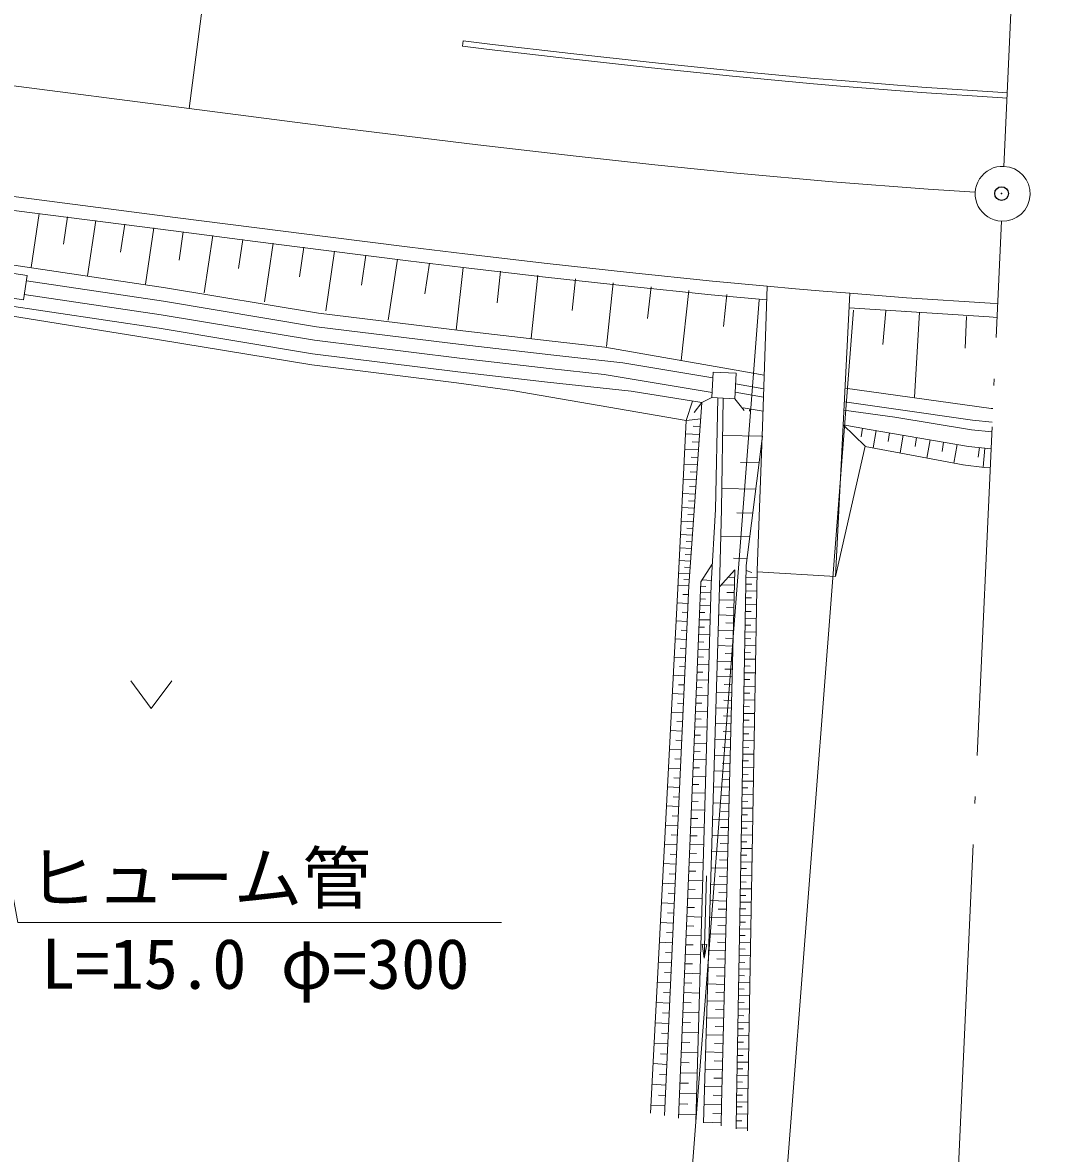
# Model space of a CAD drawing. Units: millimetres, scale not verified. Extents: x 40000 to 680000, y 20000 to 380000.
# Drawn here: x 493965 to 532007, y 239887 to 281106 of the extents above; entities that cross this region are included whole.
import ezdxf
from ezdxf.enums import TextEntityAlignment as Align

# ---------------------------------------------------------------- set-up
doc = ezdxf.new("R2010")
doc.units = ezdxf.units.MM
doc.header["$LTSCALE"] = 1000
doc.header["$PDMODE"] = 32
doc.header["$PDSIZE"] = 500
doc.linetypes.add('LONG_DASHED_DOTTED', pattern=[15.25, 12, -1.5, 0.25, -1.5])
for name, color, linetype, lineweight in [('M-BGD', 7, 'Continuous', 13), ('M-BMK', 2, 'LONG_DASHED_DOTTED', 13), ('M-STR-HTXT', 7, 'Continuous', 13)]:
    doc.layers.add(name, color=color, linetype=linetype, lineweight=lineweight)
doc.layers.add('レイヤ9', color=6, linetype='Continuous')
doc.styles.add('ＭＳ ゴシック', font='')
doc.styles.get('ＭＳ ゴシック').set_extended_font_data('MS Gothic')

# ---------------------------------------------------------------- blocks, each defined once
blk = doc.blocks.new('unfilled_arrow')
at = {"color": 0, "linetype": 'Continuous', "lineweight": -2}
blk.add_lwpolyline([(7.5, 1.25), (0, 0), (7.5, -1.25)], close=True, dxfattribs=at)

msp = doc.modelspace()

# ---------------------------------------------------------------- linework, layer by layer
at = {"layer": 'M-BGD', "linetype": 'LONG_DASHED_DOTTED'}
for p, q in [((529731, 275867), (532007, 325815)), ((527364, 223921), (529640, 273869))]:
    msp.add_line(p, q, dxfattribs=at)
at = {"layer": 'M-BGD'}
for p, q in [((509997, 280245), (510022, 280444)), ((510022, 280444), (510992, 280326)), ((510992, 280326), (513951, 279980)), ((509997, 280245), (510968, 280127)), ((510968, 280127), (513928, 279781)), ((513951, 279980), (516907, 279653)), ((513928, 279781), (516886, 279454)), ((516907, 279653), (519860, 279350)), ((516886, 279454), (519840, 279151)), ((519840, 279151), (522793, 278875)), ((519860, 279350), (522811, 279074)), ((522811, 279074), (523793, 278990)), ((522793, 278875), (523777, 278790)), ((523777, 278790), (526726, 278558)), ((523793, 278990), (526741, 278757)), ((526741, 278757), (529686, 278562)), ((526726, 278558), (529674, 278362)), ((529674, 278362), (529844, 278353)), ((529686, 278562), (529853, 278552)), ((490202, 275206), (499528, 274006)), ((490138, 274710), (499464, 273510)), ((494563, 274153), (494272, 272185)), ((495597, 274021), (495450, 273027)), ((496632, 273889), (496335, 271880)), ((497687, 273755), (497537, 272740)), ((499528, 274006), (502506, 273624)), ((498743, 273620), (498439, 271569)), ((499464, 273510), (502443, 273128)), ((499819, 273483), (499666, 272447)), ((500896, 273346), (500587, 271251)), ((502506, 273624), (505089, 273295)), ((505089, 273295), (508079, 272923)), ((501995, 273206), (501838, 272148)), ((502443, 273128), (505027, 272799)), ((503094, 273066), (502777, 270928)), ((504214, 272923), (504055, 271843)), ((508079, 272923), (510077, 272681)), ((489906, 272824), (499172, 271444)), ((505335, 272780), (505013, 270597)), ((505027, 272799), (508018, 272427)), ((506479, 272635), (506316, 271532)), ((507623, 272489), (507293, 270260)), ((510077, 272681), (513079, 272329)), ((508018, 272427), (510018, 272184)), ((508789, 272340), (508623, 271214)), ((510018, 272184), (509770, 269894)), ((510018, 272184), (513022, 271833)), ((513079, 272329), (516089, 271997)), ((498954, 269543), (483960, 271960)), ((494101, 271694), (499094, 270950)), ((511382, 272044), (511258, 270895)), ((512747, 271904), (512498, 269599)), ((513022, 271833), (516036, 271500)), ((514119, 271763), (513994, 270607)), ((516089, 271997), (519107, 271687)), ((519107, 271687), (521096, 271501)), ((489685, 271341), (498939, 269962)), ((499172, 271444), (504748, 270516)), ((515490, 271622), (515240, 269303)), ((516036, 271500), (519058, 271189)), ((516869, 271480), (516744, 270317)), ((518248, 271338), (517973, 268789)), ((520936, 266370), (521096, 271501)), ((521096, 271501), (522133, 271404)), ((522133, 271404), (523144, 271317)), ((523144, 271317), (524119, 271240)), ((523590, 260912), (524119, 271240)), ((524119, 271240), (526182, 271078)), ((494027, 271199), (499017, 270456)), ((499094, 270950), (504676, 270021)), ((519058, 271189), (521080, 271001)), ((519635, 271196), (519508, 270025)), ((526182, 271078), (529228, 270876)), ((529228, 270876), (529503, 270860)), ((499017, 270456), (504604, 269527)), ((504748, 270516), (510008, 269868)), ((524092, 270715), (529197, 270377)), ((525422, 270602), (525316, 269377)), ((526093, 270583), (526146, 270579)), ((526657, 270550), (526474, 267447)), ((504676, 270021), (509949, 269372)), ((528363, 270389), (528316, 269233)), ((529197, 270377), (529480, 270360)), ((498939, 269962), (504533, 269032)), ((510008, 269868), (513268, 269490)), ((498954, 269543), (504501, 268633)), ((504604, 269527), (509889, 268875)), ((509949, 269372), (513212, 268993)), ((513268, 269490), (515180, 269281)), ((519975, 268437), (515180, 269281)), ((504533, 269032), (509830, 268379)), ((509889, 268875), (513156, 268496)), ((513212, 268993), (515840, 268706)), ((504501, 268633), (509783, 267981)), ((509830, 268379), (513100, 267999)), ((513156, 268496), (515157, 268278)), ((519121, 268155), (515840, 268706)), ((519131, 268364), (519089, 267435)), ((519970, 268326), (519131, 268364)), ((520994, 268257), (519975, 268437)), ((509783, 267981), (511802, 267692)), ((513100, 267999), (516142, 267667)), ((519097, 267617), (515157, 268278)), ((519928, 267397), (519970, 268326)), ((520979, 267752), (519952, 267933)), ((518148, 266602), (511802, 267692)), ((516142, 267667), (518726, 267255)), ((520969, 267449), (519938, 267631)), ((529270, 267044), (523941, 267779)), ((518377, 267301), (518148, 266602)), ((518726, 267255), (518241, 260579)), ((518726, 267255), (518440, 266896)), ((519089, 267435), (518726, 267255)), ((519089, 267435), (519928, 267397)), ((519302, 267414), (519213, 263354)), ((519498, 267409), (519435, 263368)), ((520263, 266966), (519928, 267397)), ((525793, 267019), (523916, 267278)), ((520953, 266943), (520225, 267068)), ((520471, 267026), (520457, 266940)), ((525752, 266722), (523900, 266978)), ((528549, 266266), (525752, 266722)), ((525793, 267019), (528586, 266614)), ((529270, 267044), (529328, 267038)), ((518148, 266602), (517844, 260474)), ((518683, 266667), (518148, 266602)), ((518662, 266380), (518400, 266393)), ((520733, 261140), (520936, 266370)), ((524818, 266277), (523873, 266440)), ((524677, 265663), (523873, 266440)), ((524576, 266319), (524523, 266009)), ((528434, 265654), (524818, 266277)), ((528586, 266614), (529306, 266538)), ((518641, 266092), (518124, 266118)), ((520925, 266027), (519472, 266055)), ((520336, 261318), (520922, 265950)), ((520922, 265950), (520932, 266027)), ((520932, 266027), (520925, 266027)), ((525069, 266234), (524961, 265606)), ((525562, 266149), (525507, 265831)), ((526054, 266064), (525943, 265420)), ((526547, 265979), (526491, 265653)), ((527040, 265894), (526926, 265233)), ((528549, 266266), (529290, 266188)), ((518601, 265531), (518096, 265556)), ((518621, 265812), (518366, 265824)), ((523590, 260912), (524677, 265663)), ((528250, 264982), (524677, 265660)), ((527532, 265809), (527475, 265475)), ((528025, 265725), (527908, 265046)), ((528434, 265654), (529262, 265572)), ((528838, 265620), (528797, 265271)), ((529033, 265594), (528969, 264897)), ((529033, 265594), (529262, 265572)), ((518581, 265256), (518332, 265269)), ((520810, 265060), (520132, 265073)), ((518561, 264982), (518069, 265006)), ((518541, 264714), (518298, 264726)), ((528235, 264984), (529022, 264892)), ((529022, 264892), (529230, 264873)), ((518522, 264446), (518042, 264469)), ((518484, 263921), (518016, 263944)), ((518503, 264183), (518266, 264195)), ((520687, 264094), (519435, 264118)), ((518447, 263409), (517991, 263432)), ((518465, 263665), (518234, 263677)), ((518428, 263159), (518204, 263170)), ((519057, 260633), (519213, 263354)), ((519367, 260542), (519435, 263368)), ((520577, 263225), (519998, 263236)), ((518410, 262909), (517966, 262931)), ((518392, 262664), (518173, 262675)), ((518375, 262419), (517942, 262441)), ((518357, 262180), (518144, 262191)), ((520467, 262356), (519402, 262377)), ((518340, 261941), (517918, 261962)), ((518306, 261474), (517895, 261495)), ((518323, 261708), (518115, 261718)), ((518685, 260717), (519099, 261363)), ((520369, 261576), (519878, 261585)), ((518273, 261018), (517873, 261038)), ((518290, 261246), (518087, 261256)), ((519367, 260542), (519919, 261155)), ((519435, 241659), (519919, 261155)), ((520336, 261318), (519987, 241768)), ((520333, 261137), (520548, 261059)), ((520401, 241890), (520733, 261140)), ((520733, 261090), (523590, 260912)), ((517357, 241262), (518241, 260579)), ((518241, 260579), (517851, 260600)), ((517874, 241168), (518685, 260717)), ((518257, 260795), (518059, 260804)), ((518500, 241054), (519057, 260633)), ((518678, 260561), (518871, 260553)), ((518731, 260789), (519074, 260775)), ((518779, 241003), (519367, 260542)), ((519905, 260604), (519436, 260618)), ((519912, 260880), (519677, 260886)), ((520324, 260639), (520538, 260635)), ((520328, 260888), (520729, 260881)), ((516854, 241353), (517844, 260474)), ((518226, 260255), (518030, 260265)), ((518659, 260102), (518852, 260094)), ((518669, 260331), (519054, 260315)), ((519899, 260328), (519630, 260336)), ((520315, 260141), (520529, 260137)), ((520319, 260390), (520720, 260382)), ((518211, 259930), (517817, 259951)), ((518650, 259872), (519035, 259861)), ((519892, 260052), (519353, 260067)), ((519885, 259774), (519615, 259782)), ((520311, 259892), (520712, 259885)), ((518182, 259277), (517783, 259298)), ((518197, 259604), (517998, 259614)), ((518628, 259342), (519020, 259331)), ((518639, 259607), (518833, 259602)), ((519878, 259497), (519337, 259513)), ((520302, 259395), (520703, 259387)), ((520306, 259643), (520520, 259639)), ((518167, 258949), (517966, 258959)), ((518617, 259074), (518814, 259068)), ((519864, 258939), (519321, 258955)), ((519871, 259218), (519600, 259226)), ((520293, 258898), (520695, 258890)), ((520297, 259146), (520511, 259142)), ((518151, 258621), (517749, 258642)), ((518594, 258533), (518796, 258527)), ((518606, 258805), (519005, 258794)), ((519857, 258659), (519585, 258667)), ((520288, 258650), (520502, 258646)), ((518136, 258290), (517934, 258301)), ((518583, 258261), (518989, 258250)), ((519850, 258380), (519304, 258395)), ((519843, 258098), (519570, 258106)), ((520279, 258153), (520492, 258149)), ((520284, 258401), (520686, 258394)), ((518121, 257960), (517715, 257981)), ((518106, 257628), (517902, 257638)), ((518560, 257710), (518973, 257698)), ((518572, 257985), (518776, 257980)), ((519836, 257817), (519288, 257833)), ((520271, 257657), (520483, 257653)), ((520275, 257905), (520677, 257898)), ((518091, 257295), (517681, 257317)), ((518549, 257431), (518757, 257425)), ((519822, 257253), (519271, 257269)), ((519829, 257535), (519554, 257543)), ((520266, 257410), (520669, 257402)), ((497905, 257109), (498655, 256109)), ((498655, 256109), (499405, 257109)), ((518075, 256961), (517870, 256972)), ((518525, 256869), (518737, 256862)), ((518537, 257151), (518957, 257139)), ((519815, 256969), (519539, 256977)), ((520257, 256914), (520660, 256907)), ((520262, 257162), (520474, 257158)), ((518060, 256627), (517646, 256648)), ((518514, 256586), (518941, 256573)), ((519808, 256685), (519255, 256702)), ((519801, 256401), (519524, 256409)), ((520249, 256420), (520652, 256412)), ((520253, 256667), (520465, 256663)), ((518029, 255954), (517611, 255976)), ((518045, 256290), (517837, 256301)), ((518490, 256012), (518925, 256000)), ((518502, 256299), (518717, 256293)), ((519794, 256116), (519238, 256132)), ((520244, 256172), (520456, 256168)), ((518014, 255616), (517804, 255627)), ((518478, 255722), (518697, 255716)), ((519780, 255544), (519222, 255560)), ((519787, 255830), (519508, 255838)), ((520235, 255678), (520447, 255674)), ((520240, 255925), (520643, 255918)), ((517998, 255277), (517576, 255299)), ((518466, 255432), (518909, 255419)), ((519773, 255256), (519493, 255265)), ((520226, 255184), (520438, 255180)), ((520231, 255431), (520635, 255424)), ((517983, 254937), (517771, 254948)), ((518441, 254843), (518892, 254830)), ((518453, 255137), (518677, 255131)), ((519766, 254969), (519205, 254986)), ((520222, 254938), (520626, 254930)), ((517967, 254597), (517541, 254619)), ((518429, 254545), (518656, 254539)), ((519751, 254392), (519188, 254409)), ((519758, 254681), (519477, 254689)), ((520213, 254444), (520618, 254437)), ((520218, 254691), (520429, 254687)), ((517936, 253912), (517506, 253934)), ((517952, 254254), (517737, 254265)), ((518404, 253945), (518635, 253939)), ((518417, 254247), (518875, 254234)), ((519744, 254102), (519462, 254111)), ((520204, 253952), (520609, 253944)), ((520209, 254198), (520420, 254194)), ((517920, 253567), (517704, 253578)), ((518391, 253643), (518858, 253630)), ((519737, 253813), (519171, 253829)), ((519730, 253522), (519446, 253530)), ((520200, 253706), (520411, 253702)), ((517904, 253223), (517470, 253245)), ((518379, 253337), (518614, 253331)), ((519722, 253231), (519154, 253247)), ((520191, 253213), (520402, 253210)), ((520196, 253459), (520601, 253452)), ((517888, 252876), (517670, 252888)), ((518353, 252722), (518592, 252715)), ((518366, 253031), (518840, 253018)), ((519715, 252938), (519430, 252947)), ((520182, 252722), (520393, 252718)), ((520187, 252968), (520592, 252960)), ((517873, 252530), (517434, 252552)), ((518340, 252412), (518823, 252398)), ((519708, 252646), (519137, 252663)), ((519701, 252352), (519415, 252361)), ((520178, 252476), (520584, 252468)), ((517841, 251832), (517398, 251855)), ((517857, 252181), (517636, 252192)), ((518327, 252098), (518571, 252091)), ((519693, 252059), (519120, 252076)), ((520169, 251985), (520575, 251977)), ((520174, 252231), (520384, 252227)), ((517825, 251482), (517602, 251493)), ((518301, 251465), (518548, 251458)), ((518314, 251784), (518805, 251770)), ((519679, 251469), (519103, 251486)), ((519686, 251764), (519399, 251772)), ((520161, 251494), (520567, 251487)), ((520165, 251740), (520375, 251736)), ((517809, 251131), (517362, 251154)), ((518288, 251147), (518787, 251133)), ((519671, 251173), (519383, 251182)), ((520156, 251249), (520366, 251245)), ((517792, 250778), (517568, 250790)), ((518275, 250825), (518526, 250818)), ((519664, 250877), (519086, 250894)), ((520147, 250759), (520357, 250755)), ((520152, 251004), (520558, 250996)), ((517776, 250425), (517325, 250449)), ((518261, 250503), (518768, 250488)), ((519649, 250282), (519068, 250299)), ((519657, 250580), (519367, 250588)), ((520139, 250270), (520348, 250266)), ((520143, 250514), (520550, 250507)), ((517760, 250071), (517533, 250082)), ((518234, 249850), (518750, 249835)), ((518248, 250176), (518503, 250169)), ((518801, 247009), (518895, 250007)), ((519642, 249984), (519351, 249992)), ((520134, 250025), (520541, 250017)), ((517744, 249716), (517288, 249739)), ((518220, 249519), (518480, 249511)), ((519634, 249685), (519051, 249702)), ((519627, 249385), (519335, 249393)), ((520126, 249536), (520533, 249528)), ((520130, 249780), (520339, 249776)), ((517711, 249001), (517252, 249025)), ((517727, 249359), (517499, 249370)), ((518207, 249188), (518731, 249173)), ((519620, 249085), (519033, 249102)), ((520117, 249047), (520525, 249040)), ((520121, 249292), (520330, 249288)), ((517695, 248642), (517464, 248654)), ((518193, 248853), (518457, 248845)), ((519612, 248784), (519318, 248792)), ((520108, 248559), (520526, 248551)), ((520112, 248803), (520321, 248799)), ((517678, 248283), (517214, 248307)), ((518165, 248178), (518434, 248170)), ((518179, 248518), (518712, 248502)), ((519605, 248482), (519016, 248500)), ((519597, 248180), (519302, 248188)), ((520104, 248315), (520313, 248311)), ((517662, 247922), (517429, 247934)), ((518151, 247838), (518693, 247823)), ((519590, 247877), (518998, 247895)), ((520095, 247828), (520304, 247824)), ((520099, 248071), (520517, 248064)), ((517645, 247560), (517177, 247585)), ((518136, 247494), (518410, 247487)), ((519582, 247573), (519286, 247582)), ((520086, 247341), (520295, 247337)), ((520091, 247584), (520508, 247576)), ((517628, 247197), (517393, 247209)), ((518122, 247150), (518673, 247135)), ((519574, 247270), (518980, 247287)), ((519567, 246964), (519269, 246973)), ((520082, 247097), (520499, 247089)), ((517612, 246833), (517139, 246858)), ((518108, 246802), (518385, 246794)), ((519559, 246659), (518963, 246677)), ((520073, 246611), (520489, 246603)), ((520078, 246854), (520286, 246850)), ((517578, 246102), (517101, 246127)), ((517595, 246468), (517358, 246480)), ((518079, 246100), (518361, 246092)), ((518093, 246453), (518653, 246437)), ((519552, 246353), (519253, 246361)), ((520065, 246124), (520480, 246117)), ((520069, 246367), (520277, 246364)), ((517561, 245734), (517322, 245747)), ((518064, 245747), (518633, 245731)), ((519544, 246046), (518945, 246064)), ((519536, 245738), (519236, 245747)), ((520060, 245882), (520268, 245878)), ((517545, 245366), (517063, 245391)), ((518049, 245389), (518336, 245381)), ((519529, 245430), (518927, 245448)), ((520052, 245396), (520259, 245392)), ((520056, 245639), (520471, 245631)), ((517528, 244996), (517286, 245009)), ((518034, 245031), (518613, 245015)), ((519521, 245121), (519219, 245130)), ((520043, 244911), (520250, 244907)), ((520047, 245153), (520462, 245146)), ((517511, 244626), (517025, 244651)), ((518019, 244669), (518311, 244661)), ((519513, 244812), (518909, 244830)), ((519506, 244501), (519203, 244510)), ((520039, 244669), (520453, 244661)), ((517494, 244254), (517250, 244266)), ((518004, 244306), (518592, 244290)), ((519498, 244191), (518891, 244209)), ((520030, 244184), (520444, 244176)), ((520034, 244426), (520241, 244422)), ((517477, 243881), (516986, 243907)), ((517989, 243939), (518285, 243931)), ((519490, 243879), (519186, 243888)), ((520021, 243700), (520435, 243692)), ((520026, 243942), (520233, 243938)), ((517459, 243507), (517213, 243520)), ((517958, 243200), (518259, 243191)), ((517974, 243572), (518571, 243555)), ((519483, 243567), (518872, 243585)), ((519475, 243254), (519169, 243263)), ((520013, 243216), (520426, 243209)), ((520017, 243458), (520224, 243454)), ((517442, 243132), (516948, 243158)), ((517943, 242828), (518550, 242811)), ((519467, 242941), (518854, 242959)), ((520008, 242975), (520215, 242971)), ((517408, 242379), (516909, 242405)), ((517425, 242756), (517177, 242768)), ((517927, 242451), (518233, 242442)), ((519459, 242626), (519152, 242635)), ((520000, 242492), (520206, 242488)), ((520004, 242733), (520417, 242725)), ((517390, 242000), (517140, 242013)), ((517911, 242074), (518529, 242056)), ((519451, 242312), (518836, 242330)), ((519444, 241996), (519135, 242005)), ((519991, 242009), (520197, 242005)), ((519995, 242250), (520408, 242243)), ((517373, 241621), (516869, 241647)), ((517896, 241692), (518207, 241683)), ((519435, 241659), (518817, 241678)), ((519423, 240886), (519435, 241659)), ((519987, 241768), (519970, 240787)), ((519984, 241583), (520190, 241580)), ((519987, 241768), (520399, 241760)), ((520386, 240711), (520401, 241890)), ((517880, 241310), (518507, 241292)), ((519430, 241333), (519118, 241342)), ((519979, 241327), (520393, 241322)), ((519425, 241006), (518797, 241025)), ((519970, 240814), (520386, 240808)), ((519975, 241071), (520182, 241068))]:
    msp.add_line(p, q, dxfattribs=at)
msp.add_lwpolyline([(493108, 271135), (493998, 271003), (494131, 271893), (493240, 272026)], close=True, dxfattribs=at)
for start, end in [(87.3912, 267.3912), (267.3912, 87.3912)]:
    msp.add_arc((529685, 274868), 1000, start, end, dxfattribs=at)
at = {"layer": 'M-BMK'}
msp.add_line((503510, 277528), (505589, 277264), dxfattribs=at)
msp.add_lwpolyline([(427731, 287274), (431202, 286828), (451039, 284276), (470875, 281724), (480793, 280449), (490712, 279173), (500038, 277973), (503510, 277528), (505589, 277264), (509063, 276832), (510552, 276652), (514029, 276247), (517011, 275921), (519996, 275619), (523482, 275303), (526971, 275031), (528687, 274923)], dxfattribs=at)
at = {"layer": 'M-STR-HTXT'}
for p, q in [((500038, 277973), (506481, 328061)), ((520815, 271006), (517219, 224465)), ((524251, 270625), (520691, 224548))]:
    msp.add_line(p, q, dxfattribs=at)
msp.add_lwpolyline([(487816, 280933), (493785, 248309), (511417, 248309)], dxfattribs=at)
at = {"layer": 'レイヤ9'}
msp.add_point((529646, 274875), dxfattribs=at)

# ---------------------------------------------------------------- block references
at = {"layer": 'M-BGD', "xscale": 66.7, "yscale": 66.7, "rotation": 88.2}
msp.add_blockref('unfilled_arrow', (518801, 247009), dxfattribs=at)

# ---------------------------------------------------------------- texts
at = {"layer": 'M-STR-HTXT', "style": 'ＭＳ ゴシック'}
msp.add_text('ヒューム管', height=1833, dxfattribs=at).set_placement((500409, 248460), align=Align.BOTTOM_CENTER)
msp.add_text('L=15.0 φ=300', height=1833, dxfattribs=at).set_placement((494641, 245336), align=Align.BOTTOM_LEFT)

doc.saveas('drawing.dxf')
